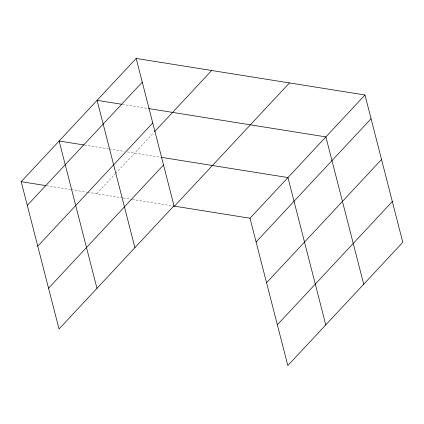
<?xml version="1.0" encoding="UTF-8"?>
<svg xmlns="http://www.w3.org/2000/svg" width="424" height="424" viewBox="0 0 424 424"><rect width="100%" height="100%" fill="white"/><g stroke="black" fill="none" stroke-linecap="round" stroke-linejoin="round"><path stroke-width="0.32" stroke-dasharray="2.12 1.59" d="M96.704 193.742L115.222 173.888M115.672 173.405L153.615 132.733M122.467 104.389L147.849 108.449M84.524 145.061L108.608 148.909M109.26 149.015L124.232 151.405M127.486 151.924L160.574 157.214M46.587 185.733L70.67 189.581M71.317 189.682L86.941 192.178M87.593 192.284L122.637 197.886M123.283 197.987L131.71 199.333M132.357 199.439L172.552 205.863"/><path stroke-width="0.64" d="M136.173 58.433L173.999 205.762L59.026 329.003L21.2 181.673L136.173 58.433L364.974 94.997L402.8 242.327L287.827 365.567L250.001 218.238L364.974 94.997M27.29 205.391L142.263 82.15M37.763 246.185L152.735 122.944M154.516 131.769L211.677 70.501M48.553 288.214L163.526 164.968M174.497 206.17L289.47 82.929M256.091 241.956L371.064 118.715M266.564 282.75L381.536 159.509M277.354 324.779L392.327 201.532M121.815 104.288L97.08 100.334L134.906 247.664M148.501 108.549L325.881 136.899L363.713 284.228M83.873 144.955L59.143 141.007L96.969 288.336M161.226 157.32L287.944 177.566L325.77 324.901M21.2 181.673L45.935 185.627M173.199 205.963L250.001 218.238"/></g></svg>
